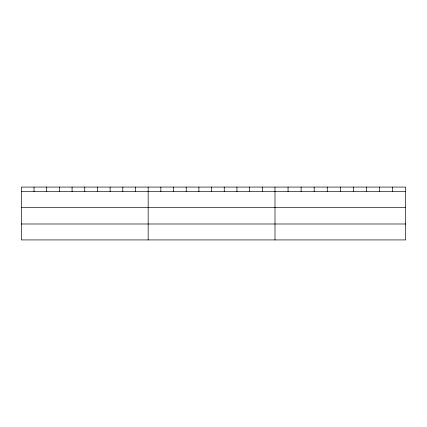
<?xml version="1.0" encoding="UTF-8"?>
<svg xmlns="http://www.w3.org/2000/svg" width="427" height="427" viewBox="0 0 427 427"><rect width="100%" height="100%" fill="white"/><g stroke="black" fill="none" stroke-linecap="round" stroke-linejoin="round"><path stroke-width="0.64" d="M405.65 207.581L405.65 187.079L21.35 187.079L21.35 239.921L405.65 239.921L405.65 207.581L21.35 207.581M21.35 191.654L405.65 191.654M21.35 223.988L405.65 223.988M392.584 187.079L392.584 191.654M379.518 187.079L379.518 191.654M366.451 187.079L366.451 191.654M353.385 187.079L353.385 191.654M340.319 187.079L340.319 191.654M327.253 187.079L327.253 191.654M314.187 187.079L314.187 191.654M301.12 187.079L301.12 191.654M288.054 187.079L288.054 191.654M274.988 187.079L274.988 239.921M262.306 187.079L262.306 191.654M249.624 187.079L249.624 191.654M236.942 187.079L236.942 191.654M224.26 187.079L224.26 191.654M211.578 187.079L211.578 191.654M198.897 187.079L198.897 191.654M186.215 187.079L186.215 191.654M173.533 187.079L173.533 191.654M160.851 187.079L160.851 191.654M148.169 187.079L148.169 239.921M135.487 187.079L135.487 191.654M122.805 187.079L122.805 191.654M110.123 187.079L110.123 191.654M97.441 187.079L97.441 191.654M84.76 187.079L84.76 191.654M72.078 187.079L72.078 191.654M59.396 187.079L59.396 191.654M46.714 187.079L46.714 191.654M34.032 187.079L34.032 191.654"/></g></svg>
